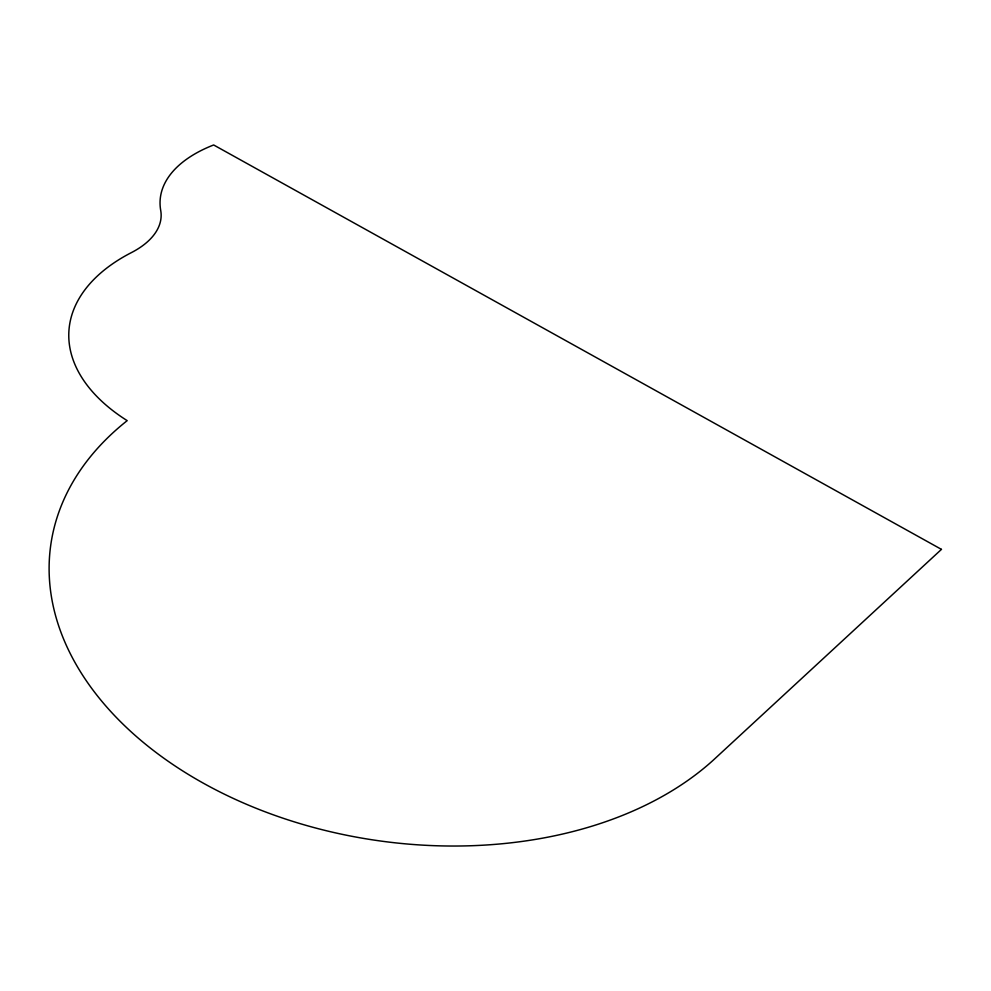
<?xml version="1.0" encoding="UTF-8"?>
<svg xmlns="http://www.w3.org/2000/svg" width="991" height="991" viewBox="0 0 991 991"><rect width="100%" height="100%" fill="white"/><g stroke="black" fill="none" stroke-linecap="round" stroke-linejoin="round"><path stroke-width="1.49" d="M941.45 549.373L713.161 760.258A366.509 247.354 7.9 0 1 196.875 779.508A366.509 247.354 7.9 0 1 127.195 420.642A200.69 117.322 3.6 0 1 131.407 252.606A97.304 51.792 -0.1 0 0 160.715 210.439A148.501 78.76 4.2 0 1 213.66 144.971L941.45 549.373"/></g></svg>
